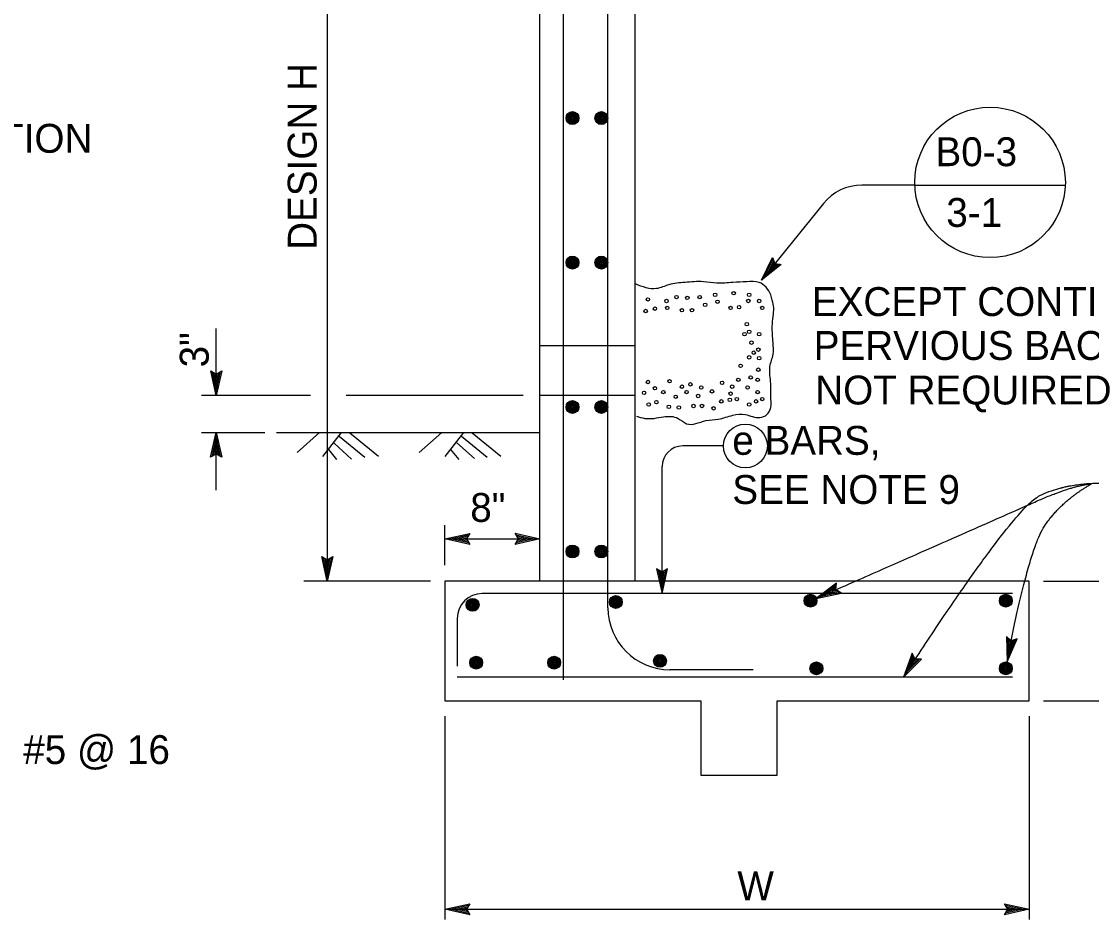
# Model space of a CAD drawing. Extents: x -894 to 1192, y -472 to 714.
# Drawn here: x -293.1 to -33.9, y -234.6 to -17 of the extents above; entities that cross this region are included whole.
import ezdxf

# ---------------------------------------------------------------- set-up
doc = ezdxf.new("R2010")
doc.units = 0
doc.layers.add('rd_CONST-DETAIL', color=7, linetype='Continuous')
doc.layers.add('rd_CONST-DETAIL-anno', color=7, linetype='Continuous')

msp = doc.modelspace()

# ---------------------------------------------------------------- linework, layer by layer
at = {"layer": 'rd_CONST-DETAIL'}
for p, q in [((-167.51, -152.59), (-167.51, 61.41)), ((-144.51, 61.41), (-144.51, -152.59)), ((-161.75, -176.5), (-161.75, 56.67)), ((-151.01, -159.03), (-151.01, 56.67)), ((-144.51, -95.59), (-167.51, -95.59)), ((-144.51, -107.59), (-167.51, -107.59)), ((-229.76, -116.57), (-167.51, -116.57)), ((-220.84, -116.56), (-226.32, -121.44)), ((-215.63, -116.59), (-220.16, -122.35)), ((-213.52, -116.62), (-206.59, -122.33)), ((-191.24, -116.56), (-196.73, -121.44)), ((-186.04, -116.59), (-190.56, -122.35)), ((-183.93, -116.62), (-176.99, -122.33)), ((-217.34, -119.17), (-213.11, -123.03)), ((-216.08, -117.46), (-209.88, -122.56)), ((-187.62, -119.05), (-183.38, -122.9)), ((-186.48, -117.46), (-180.28, -122.56)), ((-218.72, -120.7), (-216.73, -123.13)), ((-189.12, -120.7), (-187.14, -123.13)), ((-49.01, -152.59), (-190.51, -152.59)), ((-190.51, -152.59), (-190.51, -181.59)), ((-49.01, -181.59), (-49.01, -152.59)), ((-53.01, -155.59), (-181.51, -155.59)), ((-187.51, -161.59), (-187.51, -173.19)), ((-53.01, -175.83), (-187.51, -175.83)), ((-115.89, -174.03), (-136.01, -174.03)), ((-190.51, -181.59), (-128.51, -181.59)), ((-128.51, -181.59), (-128.51, -199.59)), ((-110.01, -199.59), (-110.01, -181.59)), ((-110.01, -181.59), (-49.01, -181.59)), ((-128.51, -199.59), (-110.01, -199.59))]:
    msp.add_line(p, q, dxfattribs=at)
msp.add_lwpolyline([(-231.28, -116.57), (-167.51, -116.57)], dxfattribs=at)
for centre, radius in [((-159.61, -40.39), 1.56), ((-152.61, -40.39), 1.56), ((-159.61, -40.39), 1.37), ((-159.61, -40.39), 1.19), ((-159.61, -40.39), 1), ((-159.61, -40.39), 0.812), ((-159.61, -40.39), 0.625), ((-159.61, -40.39), 0.437), ((-159.61, -40.39), 0.187), ((-152.61, -40.39), 1.37), ((-152.61, -40.39), 1.19), ((-152.61, -40.39), 1), ((-152.61, -40.39), 0.812), ((-152.61, -40.39), 0.625), ((-152.61, -40.39), 0.437), ((-152.61, -40.39), 0.187), ((-159.61, -75.39), 1.56), ((-159.61, -75.39), 1.37), ((-159.61, -75.39), 1.19), ((-159.61, -75.39), 1), ((-159.61, -75.39), 0.812), ((-159.61, -75.39), 0.625), ((-159.61, -75.39), 0.437), ((-152.61, -75.39), 1.56), ((-152.61, -75.39), 1.37), ((-152.61, -75.39), 1.19), ((-152.61, -75.39), 1), ((-152.61, -75.39), 0.812), ((-152.61, -75.39), 0.625), ((-152.61, -75.39), 0.437), ((-159.61, -75.39), 0.187), ((-152.61, -75.39), 0.187), ((-125.06, -83.2), 0.418), ((-120.57, -82.83), 0.418), ((-116.83, -83.2), 0.418), ((-141.34, -84.32), 0.418), ((-136.85, -84.7), 0.418), ((-134.42, -83.76), 0.418), ((-131.8, -83.95), 0.418), ((-128.8, -83.76), 0.418), ((-127.49, -85.63), 0.418), ((-124.5, -84.89), 0.418), ((-117.02, -84.7), 0.418), ((-114.4, -84.7), 0.418), ((-141.9, -87.13), 0.418), ((-139.65, -86.57), 0.418), ((-136.66, -86.38), 0.418), ((-133.11, -86.94), 0.418), ((-130.68, -86.94), 0.418), ((-121.32, -86.38), 0.418), ((-119.26, -86.19), 0.418), ((-113.65, -86.38), 0.418), ((-117.39, -90.31), 0.418), ((-117.95, -92.74), 0.418), ((-116.83, -92.18), 0.418), ((-114.4, -92.74), 0.418), ((-116.27, -94.8), 0.418), ((-116.83, -98.35), 0.418), ((-115.71, -97.23), 0.418), ((-114.59, -96.48), 0.418), ((-114.4, -98.54), 0.418), ((-118.89, -100.41), 0.418), ((-114.59, -101.35), 0.418), ((-119.45, -103.78), 0.418), ((-116.46, -103.22), 0.418), ((-114.77, -103.78), 0.418), ((-141.34, -104.34), 0.418), ((-139.65, -105.84), 0.418), ((-136.1, -104.15), 0.418), ((-133.11, -105.46), 0.418), ((-131.05, -104.9), 0.418), ((-128.43, -105.65), 0.418), ((-125.81, -106.59), 0.418), ((-123.38, -104.53), 0.418), ((-120.95, -105.46), 0.418), ((-117.21, -105.65), 0.418), ((-159.61, -110.39), 1.56), ((-152.61, -110.39), 1.56), ((-142.27, -106.96), 0.418), ((-139.28, -109.2), 0.418), ((-137.6, -106.77), 0.418), ((-134.6, -107.9), 0.418), ((-131.98, -106.77), 0.418), ((-129.18, -107.71), 0.418), ((-123.57, -109.02), 0.418), ((-121.51, -108.64), 0.418), ((-121.32, -107.15), 0.418), ((-119.82, -108.46), 0.418), ((-115.15, -109.02), 0.418), ((-114.77, -106.77), 0.418), ((-113.65, -108.46), 0.418), ((-159.61, -110.39), 1.37), ((-159.61, -110.39), 1.19), ((-159.61, -110.39), 1), ((-159.61, -110.39), 0.812), ((-159.61, -110.39), 0.625), ((-159.61, -110.39), 0.437), ((-159.61, -110.39), 0.187), ((-152.61, -110.39), 1.37), ((-152.61, -110.39), 1.19), ((-152.61, -110.39), 1), ((-152.61, -110.39), 0.812), ((-152.61, -110.39), 0.625), ((-152.61, -110.39), 0.437), ((-152.61, -110.39), 0.187), ((-141.15, -109.77), 0.418), ((-136.29, -110.33), 0.418), ((-133.86, -110.51), 0.418), ((-130.3, -110.14), 0.418), ((-128.24, -110.14), 0.418), ((-125.44, -110.7), 0.418), ((-116.83, -109.77), 0.418), ((-159.61, -145.39), 1.56), ((-159.61, -145.39), 1.37), ((-159.61, -145.39), 1.19), ((-159.61, -145.39), 1), ((-159.61, -145.39), 0.812), ((-159.61, -145.39), 0.625), ((-159.61, -145.39), 0.437), ((-152.61, -145.39), 1.56), ((-152.61, -145.39), 1.37), ((-152.61, -145.39), 1.19), ((-152.61, -145.39), 1), ((-152.61, -145.39), 0.812), ((-152.61, -145.39), 0.625), ((-152.61, -145.39), 0.437), ((-159.61, -145.39), 0.187), ((-152.61, -145.39), 0.187), ((-183.81, -158.3), 1.56), ((-183.81, -158.3), 1.37), ((-183.81, -158.3), 1.19), ((-183.81, -158.3), 1), ((-183.81, -158.3), 0.812), ((-183.81, -158.3), 0.625), ((-183.81, -158.3), 0.437), ((-149.1, -157.64), 1.56), ((-149.1, -157.64), 1.37), ((-149.1, -157.64), 1.19), ((-149.1, -157.64), 1), ((-149.1, -157.64), 0.812), ((-149.1, -157.64), 0.625), ((-149.1, -157.64), 0.437), ((-149.1, -157.64), 0.187), ((-101.97, -157.31), 1.56), ((-101.97, -157.31), 1.37), ((-101.97, -157.31), 1.19), ((-101.97, -157.31), 1), ((-101.97, -157.31), 0.812), ((-101.97, -157.31), 0.625), ((-101.97, -157.31), 0.437), ((-101.97, -157.31), 0.187), ((-54.67, -157.31), 1.56), ((-54.67, -157.31), 1.37), ((-54.67, -157.31), 1.19), ((-54.67, -157.31), 1), ((-54.67, -157.31), 0.812), ((-54.67, -157.31), 0.625), ((-54.67, -157.31), 0.437), ((-54.67, -157.31), 0.187), ((-183.81, -158.3), 0.187), ((-182.93, -172.31), 1.56), ((-182.93, -172.31), 1.56), ((-182.93, -172.31), 1.37), ((-182.93, -172.31), 1.37), ((-164.05, -172.31), 1.56), ((-164.05, -172.31), 1.37), ((-138.41, -171.89), 1.56), ((-138.41, -171.89), 1.37), ((-138.41, -171.89), 1.19), ((-138.41, -171.89), 1), ((-182.93, -172.31), 1.19), ((-182.93, -172.31), 1.19), ((-182.93, -172.31), 1), ((-182.93, -172.31), 1), ((-182.93, -172.31), 0.812), ((-182.93, -172.31), 0.812), ((-182.93, -172.31), 0.625), ((-182.93, -172.31), 0.625), ((-182.93, -172.31), 0.437), ((-182.93, -172.31), 0.437), ((-182.93, -172.31), 0.187), ((-182.93, -172.31), 0.187), ((-164.05, -172.31), 1.19), ((-164.05, -172.31), 1), ((-164.05, -172.31), 0.812), ((-164.05, -172.31), 0.625), ((-164.05, -172.31), 0.437), ((-164.05, -172.31), 0.187), ((-138.41, -171.89), 0.812), ((-138.41, -171.89), 0.625), ((-138.41, -171.89), 0.437), ((-138.41, -171.89), 0.187), ((-100.53, -173.7), 1.56), ((-100.53, -173.7), 1.56), ((-100.53, -173.7), 1.37), ((-100.53, -173.7), 1.37), ((-100.53, -173.7), 1.19), ((-100.53, -173.7), 1.19), ((-100.53, -173.7), 1), ((-100.53, -173.7), 1), ((-100.53, -173.7), 0.812), ((-100.53, -173.7), 0.812), ((-100.53, -173.7), 0.625), ((-100.53, -173.7), 0.625), ((-100.53, -173.7), 0.437), ((-100.53, -173.7), 0.437), ((-100.53, -173.7), 0.187), ((-100.53, -173.7), 0.187), ((-54.67, -173.7), 1.56), ((-54.67, -173.7), 1.37), ((-54.67, -173.7), 1.19), ((-54.67, -173.7), 1), ((-54.67, -173.7), 0.812), ((-54.67, -173.7), 0.625), ((-54.67, -173.7), 0.437), ((-54.67, -173.7), 0.187)]:
    msp.add_circle(centre, radius, dxfattribs=at)
for centre, radius, start, end in [((-181.51, -161.59), 6, 90, 180), ((-136.01, -159.03), 15, 180, 270)]:
    msp.add_arc(centre, radius, start, end, dxfattribs=at)
msp.add_spline([(-144.14, -112.57), (-142.09, -113.13), (-139.84, -113.13), (-137.6, -112.76), (-134.04, -113.13), (-131.98, -114.44), (-127.31, -113.69), (-124.31, -113.32), (-120.76, -112.38), (-117.77, -112.2), (-114.21, -112.95), (-112.53, -112.2), (-111.59, -110.51), (-111.59, -107.71), (-111.59, -104.72), (-111.78, -100.6), (-111.03, -97.61), (-111.03, -94.8), (-111.22, -90.87), (-111.03, -88.44), (-110.85, -86.38), (-111.22, -84.51), (-111.59, -83.2), (-114.4, -80.21), (-117.39, -80.02), (-120.76, -80.21), (-124.69, -80.4), (-127.87, -80.02), (-132.36, -80.21), (-136.29, -80.77), (-139.28, -81.71), (-144.33, -80.58)], degree=3, dxfattribs=at)
at = {"layer": 'rd_CONST-DETAIL-anno'}
for p, q in [((-218.99, 22.58), (-218.99, -152.59)), ((-76.71, -56.63), (-89.51, -56.63)), ((-76.71, -56.63), (-40.25, -56.63)), ((-98.84, -61.09), (-113.87, -79.68)), ((-113.87, -79.68), (-111.14, -74.18)), ((-113, -78.59), (-111, -74.58)), ((-112.13, -77.53), (-110.85, -74.94)), ((-111.14, -74.18), (-110.6, -75.63)), ((-111.13, -74.18), (-111.13, -74.18)), ((-109.06, -75.85), (-113.87, -79.68)), ((-109.47, -75.8), (-113.01, -78.61)), ((-109.9, -75.75), (-112.13, -77.53)), ((-111.27, -76.46), (-110.71, -75.35)), ((-110.28, -75.67), (-111.27, -76.46)), ((-110.6, -75.63), (-109.06, -75.85)), ((-109.06, -75.85), (-109.06, -75.85)), ((-113.87, -79.68), (-113.87, -79.68)), ((-245.9, -107.59), (-245.9, -91.39)), ((-245.9, -107.59), (-245.9, -91.39)), ((-245.9, -107.59), (-245.9, -91.39)), ((-245.9, -107.59), (-247.23, -101.59)), ((-247.23, -101.59), (-247.23, -101.59)), ((-247.23, -101.59), (-245.9, -102.39)), ((-245.9, -106.2), (-246.87, -101.82)), ((-245.9, -104.83), (-246.52, -102)), ((-245.9, -103.45), (-246.16, -102.24)), ((-245.9, -102.39), (-244.56, -101.59)), ((-244.56, -101.59), (-245.9, -107.59)), ((-244.92, -101.81), (-245.9, -106.21)), ((-245.28, -102.04), (-245.9, -104.83)), ((-245.62, -102.22), (-245.9, -103.45)), ((-244.56, -101.59), (-244.56, -101.59)), ((-223.04, -107.59), (-249.48, -107.59)), ((-245.9, -107.59), (-245.9, -107.59)), ((-171.57, -107.59), (-214.44, -107.59)), ((-234.08, -116.62), (-249.48, -116.62)), ((-247.24, -122.57), (-245.9, -116.57)), ((-245.9, -130.57), (-245.9, -116.57)), ((-245.9, -116.57), (-245.9, -116.57)), ((-245.9, -116.57), (-244.57, -122.57)), ((-246.88, -122.36), (-245.9, -117.95)), ((-245.9, -117.96), (-244.93, -122.34)), ((-245.9, -121.77), (-247.24, -122.57)), ((-246.52, -122.12), (-245.9, -119.33)), ((-246.18, -121.95), (-245.9, -120.72)), ((-245.9, -119.33), (-245.28, -122.16)), ((-245.9, -120.72), (-245.64, -121.92)), ((-244.57, -122.57), (-245.9, -121.77)), ((-123.06, -119.83), (-132.92, -119.83)), ((-247.24, -122.57), (-247.24, -122.57)), ((-244.57, -122.57), (-244.57, -122.57)), ((-137.92, -155.59), (-137.92, -124.83)), ((-190.51, -148.69), (-190.51, -139)), ((-190.51, -142.33), (-184.51, -141)), ((-190.51, -142.33), (-167.51, -142.33)), ((-184.51, -143.67), (-190.51, -142.33)), ((-190.51, -142.33), (-190.51, -142.33)), ((-184.73, -143.31), (-189.13, -142.33)), ((-189.12, -142.32), (-184.75, -141.35)), ((-187.75, -142.33), (-184.92, -141.7)), ((-184.96, -142.95), (-187.75, -142.33)), ((-186.37, -142.33), (-185.16, -142.06)), ((-185.14, -142.6), (-186.37, -142.33)), ((-184.51, -141), (-185.31, -142.33)), ((-185.31, -142.33), (-184.51, -143.67)), ((-184.51, -141), (-184.51, -141)), ((-172.71, -142.33), (-173.51, -140.99)), ((-173.51, -140.99), (-173.51, -140.99)), ((-173.51, -140.99), (-167.51, -142.33)), ((-167.51, -142.33), (-173.51, -143.66)), ((-173.51, -143.66), (-172.71, -142.33)), ((-173.29, -141.34), (-168.89, -142.33)), ((-168.9, -142.33), (-173.28, -143.3)), ((-170.27, -142.32), (-173.1, -142.95)), ((-173.06, -141.7), (-170.27, -142.32)), ((-172.88, -142.05), (-171.66, -142.32)), ((-171.66, -142.32), (-172.86, -142.59)), ((-167.51, -142.33), (-167.51, -142.33)), ((-184.51, -143.67), (-184.51, -143.67)), ((-173.51, -143.66), (-173.51, -143.66)), ((-218.99, -152.59), (-220.32, -146.59)), ((-220.32, -146.59), (-220.32, -146.59)), ((-220.32, -146.59), (-218.99, -147.39)), ((-219, -151.2), (-219.97, -146.82)), ((-218.99, -149.83), (-219.62, -147)), ((-218.99, -148.45), (-219.26, -147.24)), ((-218.99, -147.39), (-217.65, -146.59)), ((-217.65, -146.59), (-218.99, -152.59)), ((-218.01, -146.81), (-218.99, -151.21)), ((-218.37, -147.04), (-218.99, -149.83)), ((-218.72, -147.22), (-218.99, -148.45)), ((-217.65, -146.59), (-217.65, -146.59)), ((-137.92, -150.39), (-139.26, -149.59)), ((-139.26, -149.59), (-139.26, -149.59)), ((-139.26, -149.59), (-137.92, -155.59)), ((-138.9, -149.81), (-137.92, -154.21)), ((-138.54, -150.04), (-137.92, -152.83)), ((-138.2, -150.22), (-137.92, -151.45)), ((-137.92, -155.59), (-136.59, -149.59)), ((-136.59, -149.59), (-137.92, -150.39)), ((-137.92, -154.2), (-136.95, -149.82)), ((-137.92, -152.83), (-137.3, -150)), ((-137.92, -151.45), (-137.66, -150.24)), ((-136.59, -149.59), (-136.59, -149.59)), ((-194.02, -152.59), (-224.65, -152.59)), ((-218.99, -152.59), (-218.99, -152.59)), ((-45.51, -152.59), (-19.78, -152.59)), ((-95.67, -153.06), (-100.58, -156.76)), ((-100.58, -156.76), (-94.56, -155.49)), ((-95.72, -153.47), (-99.32, -156.19)), ((-99.31, -156.19), (-94.93, -155.26)), ((-95.78, -153.89), (-98.06, -155.61)), ((-98.06, -155.61), (-95.23, -155.01)), ((-95.8, -154.28), (-96.8, -155.04)), ((-96.8, -155.04), (-95.59, -154.79)), ((-95.84, -154.61), (-95.67, -153.06)), ((-94.56, -155.49), (-95.84, -154.61)), ((-95.67, -153.06), (-95.67, -153.06)), ((-94.56, -155.49), (-94.56, -155.49)), ((-137.92, -155.59), (-137.92, -155.59)), ((-100.58, -156.76), (-100.58, -156.76)), ((-53.36, -167.05), (-54.52, -166)), ((-54.52, -166), (-54.52, -166)), ((-54.52, -166), (-54.38, -172.14)), ((-54.38, -172.14), (-51.9, -166.52)), ((-54.21, -166.28), (-54.11, -170.79)), ((-54.1, -170.78), (-52.3, -166.68)), ((-53.9, -166.58), (-53.84, -169.43)), ((-53.84, -169.43), (-52.67, -166.79)), ((-53.6, -166.82), (-53.57, -168.08)), ((-53.57, -168.08), (-53.07, -166.95)), ((-51.9, -166.52), (-53.36, -167.05)), ((-51.9, -166.52), (-51.9, -166.52)), ((-77.37, -170.04), (-79.45, -175.83)), ((-77.18, -170.42), (-78.71, -174.66)), ((-77, -170.81), (-77.97, -173.5)), ((-76.66, -171.44), (-77.37, -170.04)), ((-77.37, -170.04), (-77.37, -170.04)), ((-79.45, -175.83), (-75.11, -171.47)), ((-78.7, -174.66), (-75.54, -171.48)), ((-77.97, -173.5), (-75.93, -171.44)), ((-76.81, -171.14), (-77.23, -172.33)), ((-77.23, -172.33), (-76.36, -171.45)), ((-75.11, -171.47), (-76.66, -171.44)), ((-75.11, -171.47), (-75.11, -171.47)), ((-54.38, -172.14), (-54.38, -172.14)), ((-79.45, -175.83), (-79.45, -175.83)), ((-45.51, -181.59), (-20.07, -181.59)), ((-190.51, -185.31), (-190.51, -234.57)), ((-49.01, -185.31), (-49.01, -234.57)), ((-190.51, -232.07), (-184.51, -230.74)), ((-184.51, -233.41), (-190.51, -232.07)), ((-190.51, -232.07), (-190.51, -232.07)), ((-190.51, -232.07), (-49.01, -232.07)), ((-184.73, -233.06), (-189.13, -232.07)), ((-189.12, -232.07), (-184.75, -231.1)), ((-187.75, -232.07), (-184.92, -231.45)), ((-184.96, -232.7), (-187.75, -232.07)), ((-186.37, -232.08), (-185.16, -231.81)), ((-185.14, -232.35), (-186.37, -232.08)), ((-184.51, -230.74), (-185.31, -232.07)), ((-185.31, -232.07), (-184.51, -233.41)), ((-184.51, -230.74), (-184.51, -230.74)), ((-54.21, -232.07), (-55.01, -230.73)), ((-55.01, -230.73), (-55.01, -230.73)), ((-55.01, -230.73), (-49.01, -232.07)), ((-49.01, -232.07), (-55.01, -233.4)), ((-55.01, -233.4), (-54.21, -232.07)), ((-54.8, -231.09), (-50.39, -232.07)), ((-50.4, -232.08), (-54.78, -233.04)), ((-51.77, -232.07), (-54.6, -232.7)), ((-54.56, -231.45), (-51.77, -232.07)), ((-54.38, -231.79), (-53.16, -232.07)), ((-53.16, -232.07), (-54.36, -232.34)), ((-49.01, -232.07), (-49.01, -232.07)), ((-184.51, -233.41), (-184.51, -233.41)), ((-55.01, -233.4), (-55.01, -233.4))]:
    msp.add_line(p, q, dxfattribs=at)
for centre, radius in [((-58.48, -55.97), 18.23), ((-117.74, -119.83), 5.32)]:
    msp.add_circle(centre, radius, dxfattribs=at)
for centre, radius, end in [((-89.51, -68.63), 12, 141.0412), ((-132.92, -124.83), 5, 180)]:
    msp.add_arc(centre, radius, 90, end, dxfattribs=at)
for points in [[(-100.58, -156.76), (-56.55, -137.37), (-38.59, -129.37), (-33.89, -128.99)], [(-79.45, -175.83), (-52.89, -135.11), (-40.43, -128.82), (-31.37, -128.82)], [(-54.37, -172.18), (-49.28, -145.55), (-41.58, -133.39), (-33.89, -128.99)]]:
    msp.add_open_spline(points, degree=2, dxfattribs=at)

# ---------------------------------------------------------------- texts
for s, p in [('DESIGN H', (-221.57, -72.31)), ('3"', (-247.71, -100.79))]:
    msp.add_text(s, height=7, rotation=90, dxfattribs=at).set_placement(p)
for s, p in [('CONSTRUCTION', (-351.28, -48.79)), ('B0-3', (-71.71, -52.04)), ('3-1', (-69.09, -66.75)), ('EXCEPT CONTINUOUS', (-101.64, -88.35)), ('PERVIOUS BACKFILL', (-101.19, -98.98)), ('NOT REQUIRED', (-100.82, -109.77)), ('e BARS,', (-120.91, -121.97)), ('SEE NOTE 9', (-120.91, -133.87)), ('8"', (-184.37, -138.22)), ('#5 @ 16', (-292.63, -196.89)), ('W', (-119.68, -229.9))]:
    msp.add_text(s, height=7, dxfattribs=at).set_placement(p)

doc.saveas('drawing.dxf')
